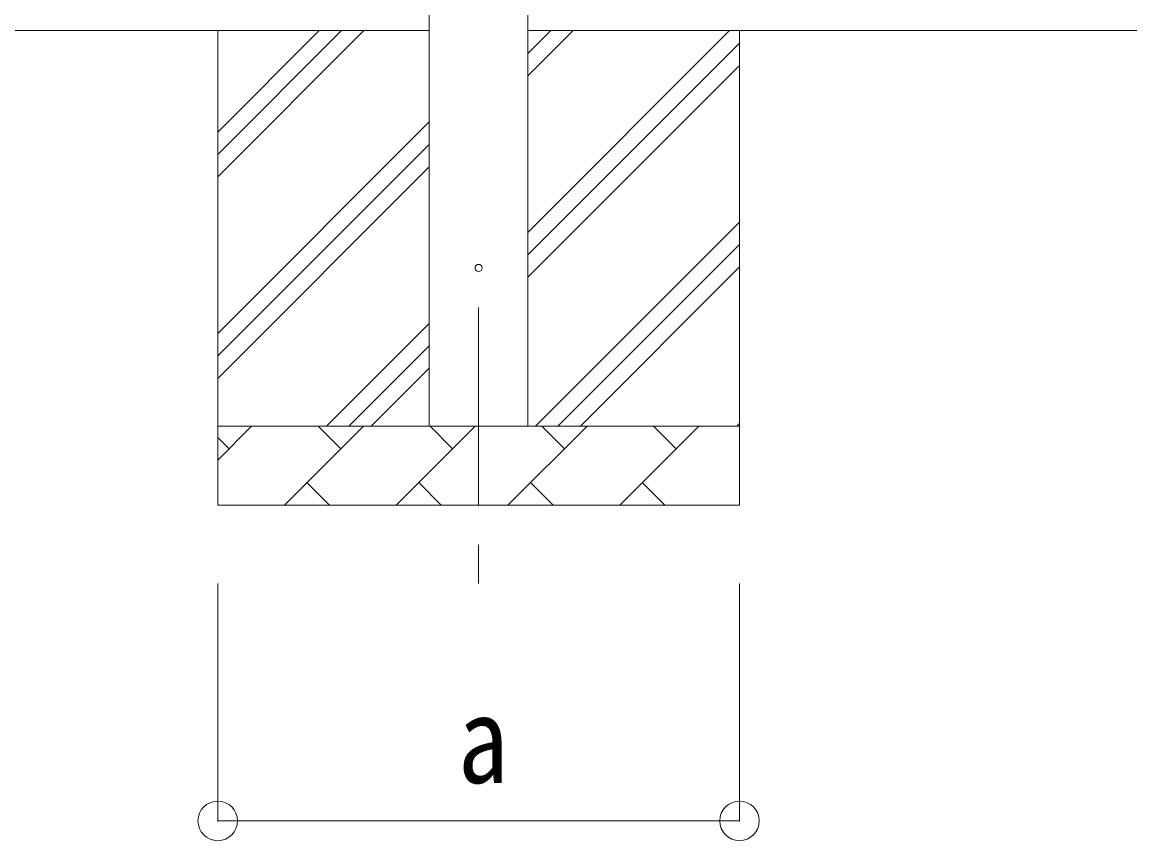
# Model space of a CAD drawing. Units: millimetres, scale not verified. Extents: x -14053 to 14053, y -9700 to 9700.
# Drawn here: x -2782 to -1372, y -183 to 852 of the extents above; entities that cross this region are included whole.
import ezdxf
from ezdxf.enums import TextEntityAlignment as Align

# ---------------------------------------------------------------- set-up
doc = ezdxf.new("R2010")
doc.units = ezdxf.units.MM
doc.header["$LTSCALE"] = 50
doc.header["$PDMODE"] = 32
doc.header["$PDSIZE"] = 50
doc.linetypes.add('CHAIN1', pattern=[8, 5, -1, 1, -1])
for name, color, linetype, lineweight in [('0-2_建具', 4, 'Continuous', 9), ('0-3_階段', 7, 'CHAIN1', 9), ('0-4_設備', 7, 'Continuous', 9), ('0-8_外構', 6, 'Continuous', 9)]:
    doc.layers.add(name, color=color, linetype=linetype, lineweight=lineweight)
doc.styles.add('ＭＳ ゴシック', font='')
doc.styles.get('ＭＳ ゴシック').set_extended_font_data('MS Gothic')

msp = doc.modelspace()

# ---------------------------------------------------------------- linework, layer by layer
at = {"layer": '0-2_建具'}
for p, q in [((-2266.94, 341.06), (-2266.94, 3196.06)), ((-2141.94, 3196.06), (-2141.94, 341.06))]:
    msp.add_line(p, q, dxfattribs=at)
msp.add_circle((-2204.44, 541.06), 4.5, dxfattribs=at)
at = {"layer": '0-3_階段'}
msp.add_line((-2204.44, 491.06), (-2204.44, 142.06), dxfattribs=at)
at = {"layer": '0-4_設備'}
for p, q in [((-2266.94, 841.06), (-9814.94, 841.06)), ((-2534.44, 841.06), (-2534.44, 241.06)), ((-2534.44, 656.01), (-2349.39, 841.06)), ((-2534.44, 684.3), (-2377.68, 841.06)), ((-2534.44, 712.58), (-2405.96, 841.06)), ((-2141.94, 841.06), (-1371.94, 841.06)), ((-2141.94, 585.97), (-1886.84, 841.06)), ((-2141.94, 783.96), (-2084.83, 841.06)), ((-2141.94, 812.24), (-2113.12, 841.06)), ((-1874.44, 841.06), (-1874.44, 241.06)), ((-2141.94, 557.68), (-1874.44, 825.18)), ((-2141.94, 529.4), (-1874.44, 796.9)), ((-2534.44, 458.02), (-2266.94, 725.52)), ((-2534.44, 429.74), (-2266.94, 697.24)), ((-2534.44, 401.46), (-2266.94, 668.96)), ((-2132.29, 341.06), (-1874.44, 598.91)), ((-2104, 341.06), (-1874.44, 570.62)), ((-2075.72, 341.06), (-1874.44, 542.34)), ((-2396.84, 341.06), (-2266.94, 470.97)), ((-2368.56, 341.06), (-2266.94, 442.68)), ((-2340.28, 341.06), (-2266.94, 414.4)), ((-2534.44, 341.06), (-1874.44, 341.06)), ((-2534.44, 298.17), (-2491.55, 341.06)), ((-2450.13, 241.06), (-2350.13, 341.06)), ((-2378.68, 312.51), (-2407.23, 341.06)), ((-2308.71, 241.06), (-2208.71, 341.06)), ((-2237.26, 312.51), (-2265.81, 341.06)), ((-2167.29, 241.06), (-2067.29, 341.06)), ((-2095.84, 312.51), (-2124.39, 341.06)), ((-2025.86, 241.06), (-1925.86, 341.06)), ((-1954.42, 312.51), (-1982.97, 341.06)), ((-1877.73, 341.06), (-1874.44, 344.35)), ((-2520.1, 312.51), (-2534.44, 326.85)), ((-2421.57, 269.62), (-2393.02, 241.06)), ((-2280.15, 269.62), (-2251.6, 241.06)), ((-2138.73, 269.62), (-2110.18, 241.06)), ((-1997.31, 269.62), (-1968.76, 241.06)), ((-1874.44, 241.06), (-2534.44, 241.06))]:
    msp.add_line(p, q, dxfattribs=at)
at = {"layer": '0-8_外構'}
for p, q in [((-2534.44, -157.94), (-2534.44, 142.06)), ((-1874.44, -157.94), (-1874.44, 142.06)), ((-2534.44, -157.94), (-1874.44, -157.94))]:
    msp.add_line(p, q, dxfattribs=at)
for p in [(-2534.44, -157.94), (-1874.44, -157.94)]:
    msp.add_point(p, dxfattribs=at)

# ---------------------------------------------------------------- texts
at = {"layer": '0-8_外構', "color": 7, "style": 'ＭＳ ゴシック', "width": 0.85}
msp.add_text('a', height=110, dxfattribs=at).set_placement((-2230.69, -142.94), align=Align.BOTTOM_LEFT)

doc.saveas('drawing.dxf')
